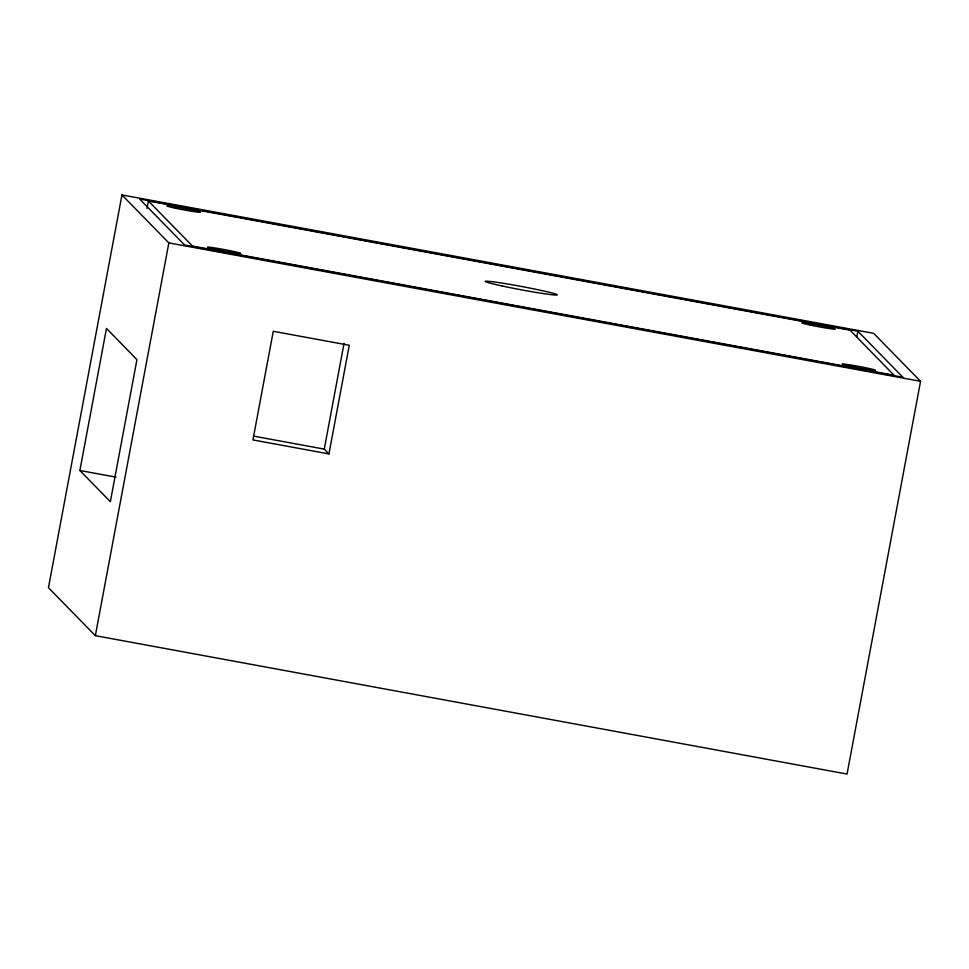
<?xml version="1.0" encoding="UTF-8"?>
<svg xmlns="http://www.w3.org/2000/svg" width="969" height="969" viewBox="0 0 969 969"><rect width="100%" height="100%" fill="white"/><g stroke="black" fill="none" stroke-linecap="round" stroke-linejoin="round"><path stroke-width="1.45" d="M121.949 194.939L48.45 587.698L95.35 635.664L847.051 774.061L920.55 381.301L873.65 333.336L121.949 194.939L168.848 242.904L920.55 381.301M79.882 470.498L106.469 328.443L136.944 359.62L110.357 501.688L79.882 470.498L115.917 477.136M147.034 208.359L148.414 200.995L850.007 330.163L894.084 375.257L192.492 246.078L148.414 200.995M95.35 635.664L168.848 242.904M328.939 453.916L252.933 439.926L273.27 331.289L349.276 345.279L328.939 453.916L324.252 449.119L344.031 343.462M856.802 337.03L857.892 331.216L139.597 198.972L184.619 245.024L902.902 377.268L857.892 331.216M254.096 436.207L324.252 449.119M809.624 324.942A17.018 0.775 10.6 0 0 835.193 329.085A17.018 0.775 10.6 0 0 810.605 323.767A17.018 0.775 10.6 0 0 809.624 324.942M849.946 366.197A17.018 0.775 10.6 0 0 875.528 370.328A17.018 0.775 10.6 0 0 850.927 365.022A17.018 0.775 10.6 0 0 849.946 366.197M215.179 249.324A17.018 0.775 10.6 0 0 240.748 253.466A17.018 0.775 10.6 0 0 216.16 248.149A17.018 0.775 10.6 0 0 215.179 249.324M174.844 208.081A17.018 0.775 10.6 0 0 200.426 212.211A17.018 0.775 10.6 0 0 175.825 206.894A17.018 0.775 10.6 0 0 174.844 208.081M502.221 286A36.592 1.659 10.6 0 0 557.199 294.891A36.592 1.659 10.6 0 0 504.328 283.469A36.592 1.659 10.6 0 0 502.221 286"/></g></svg>
